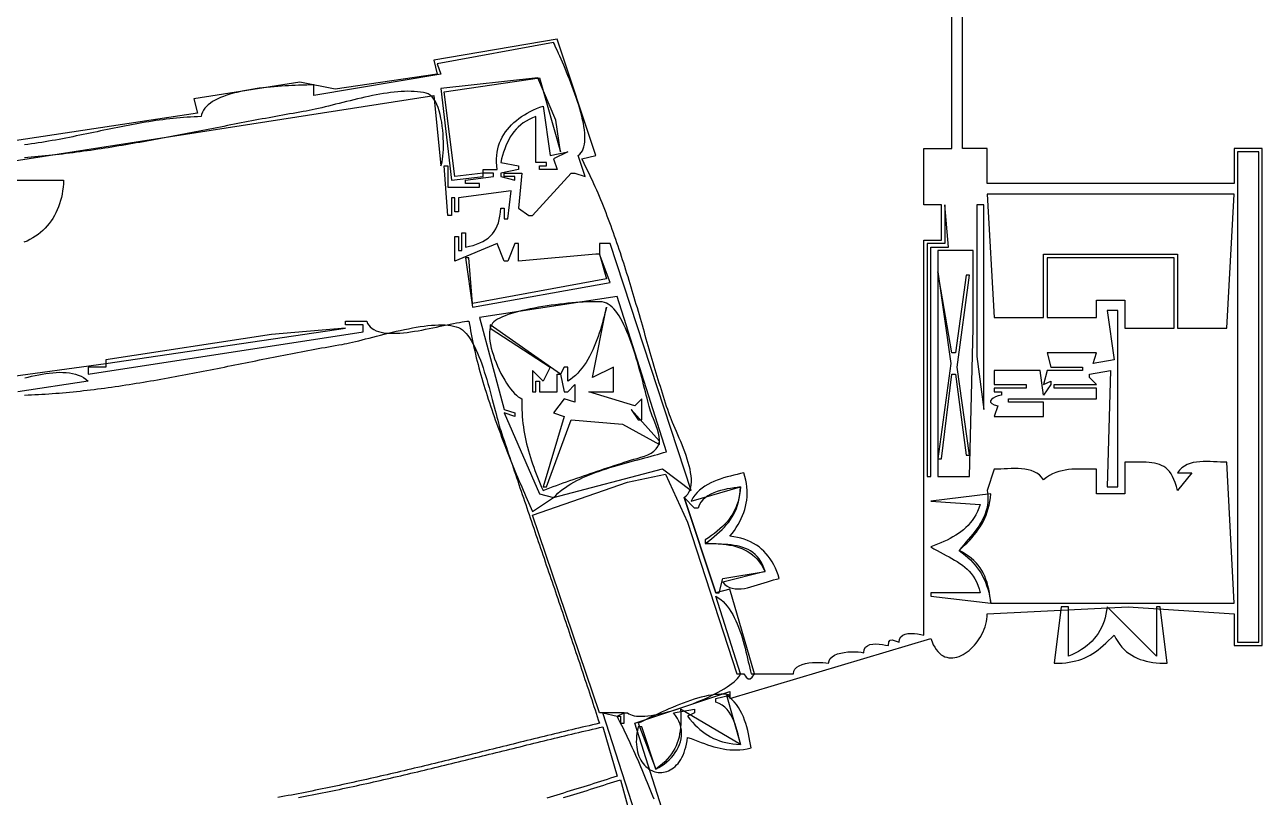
# Model space of a CAD drawing. Header units: metres. Extents: x 0 to 1224, y 0 to 792.
# Drawn here: x 641 to 992, y 388 to 607 of the extents above; entities that cross this region are included whole.
import ezdxf

# ---------------------------------------------------------------- set-up
doc = ezdxf.new("R2010")
doc.units = ezdxf.units.M

msp = doc.modelspace()

# ---------------------------------------------------------------- linework, layer by layer
for points in [[(819.4873, 387.4316), (819.1263, 388.3632), (818.7624, 389.2931), (818.3956, 390.2213), (818.0257, 391.1477), (817.6528, 392.0724), (817.2768, 392.9952), (816.8976, 393.9161), (816.5151, 394.8351), (816.1293, 395.7521), (815.7401, 396.6671), (815.3474, 397.5801), (814.9513, 398.491), (814.5515, 399.3997), (814.1481, 400.3063), (813.741, 401.2106), (813.3302, 402.1127), (812.9154, 403.0125), (812.4968, 403.9099), (812.0743, 404.805), (811.6477, 405.6976), (811.217, 406.5877), (810.7821, 407.4754), (810.3431, 408.3605), (809.8997, 409.2429), (809.452, 410.1228), (809, 411), (810, 411), (810, 409), (811, 409), (811, 412), (812, 412), (812.3524, 411.7033), (812.7873, 411.4601), (813.2999, 411.2686), (813.8855, 411.1269), (814.5395, 411.0331), (815.2571, 410.9854), (816.0338, 410.9819), (816.8647, 411.0206), (817.7452, 411.0998), (818.6706, 411.2176), (819.6363, 411.3721), (820.6376, 411.5614), (821.6697, 411.7837), (822.7281, 412.037), (823.8079, 412.3196), (824.9046, 412.6295), (826.0134, 412.9648), (827.1297, 413.3238), (828.2487, 413.7045), (829.3659, 414.1051), (830.4764, 414.5236), (831.5757, 414.9583), (832.659, 415.4072), (833.7217, 415.8684), (834.759, 416.3402), (835.7664, 416.8206), (836.739, 417.3078), (837.6723, 417.7999), (838.5615, 418.2949), (839.402, 418.7911), (840.189, 419.2866), (840.9179, 419.7795), (841.5841, 420.268), (842.1827, 420.7501), (842.7092, 421.2239), (843.1589, 421.6877), (843.527, 422.1396), (843.8089, 422.5776), (844, 423), (845, 423), (845.6364, 422.0371), (846.2182, 421.5556), (846.7817, 421.5556), (847.3635, 422.0371), (848, 423), (859, 423), (859.1208, 423.7308), (859.463, 424.3543), (859.9955, 424.877), (860.6875, 425.3054), (861.5081, 425.6462), (862.4266, 425.9057), (863.4119, 426.0907), (864.4332, 426.2076), (865.4597, 426.263), (866.4605, 426.2633), (867.4047, 426.2153), (868.2615, 426.1253), (869, 426), (869.1208, 426.7308), (869.463, 427.3543), (869.9955, 427.877), (870.6875, 428.3054), (871.5081, 428.6462), (872.4265, 428.9057), (873.4118, 429.0907), (874.4332, 429.2076), (875.4597, 429.263), (876.4605, 429.2633), (877.4047, 429.2153), (878.2615, 429.1253), (879, 429), (879.1249, 429.8731), (879.4753, 430.5288), (880.0145, 430.9925), (880.7059, 431.2896), (881.513, 431.4457), (882.399, 431.486), (883.3273, 431.4362), (884.2613, 431.3216), (885.1644, 431.1677), (886, 431), (886.0994, 432.0983), (886.4183, 432.5813), (886.9875, 432.6151), (887.8378, 432.3659), (889, 432), (889.1249, 432.8731), (889.4753, 433.5288), (890.0145, 433.9925), (890.7059, 434.2896), (891.513, 434.4457), (892.399, 434.486), (893.3273, 434.4362), (894.2613, 434.3216), (895.1644, 434.1677), (896, 434), (896, 546), (901, 546), (901, 556), (896, 556), (896, 572), (904, 572), (904, 657)], [(835, 343), (814, 409), (841, 418), (841, 416), (898, 433), (898.3301, 432.0837), (898.6941, 431.2602), (899.0897, 430.5269), (899.5143, 429.8809), (899.9655, 429.3197), (900.441, 428.8405), (900.9382, 428.4407), (901.4549, 428.1176), (901.9885, 427.8684), (902.5367, 427.6905), (903.0971, 427.5811), (903.6671, 427.5377), (904.2444, 427.5575), (904.8266, 427.6378), (905.4113, 427.7759), (905.996, 427.9692), (906.5784, 428.2149), (907.1559, 428.5104), (907.7262, 428.8529), (908.2869, 429.2398), (908.8355, 429.6684), (909.3696, 430.136), (909.8869, 430.6399), (910.3848, 431.1774), (910.861, 431.7458), (911.3131, 432.3425), (911.7386, 432.9647), (912.1351, 433.6098), (912.5001, 434.275), (912.8314, 434.9577), (913.1264, 435.6552), (913.3828, 436.3648), (913.5981, 437.0838), (913.7698, 437.8095), (913.8957, 438.5392), (913.9732, 439.2703), (914, 440), (954, 442), (984, 440), (984, 431), (992, 431), (992, 572), (984, 572), (984, 562), (914, 562), (914, 572), (907, 572), (907, 657)], [(823.6666, 497), (823.3612, 497.9213), (823.0581, 498.8464), (822.7572, 499.7751), (822.4583, 500.7073), (822.1614, 501.6429), (821.8663, 502.5816), (821.5729, 503.5235), (821.2811, 504.4684), (820.9908, 505.4161), (820.7019, 506.3666), (820.4143, 507.3197), (820.1278, 508.2753), (819.8423, 509.2332), (819.5577, 510.1934), (819.274, 511.1558), (818.991, 512.1201), (818.7085, 513.0864), (818.4265, 514.0543), (818.1449, 515.024), (817.8635, 515.9951), (817.5822, 516.9676), (817.301, 517.9414), (817.0196, 518.9163), (816.7381, 519.8923), (816.4562, 520.8692), (816.1739, 521.8468), (815.891, 522.8251), (815.6075, 523.8039), (815.3232, 524.7831), (815.038, 525.7626), (814.7518, 526.7422), (814.4645, 527.7219), (814.176, 528.7016), (813.8861, 529.681), (813.5948, 530.66), (813.3019, 531.6386), (813.0073, 532.6167), (812.7109, 533.594), (812.4126, 534.5705), (812.1123, 535.5461), (811.8098, 536.5206), (811.5052, 537.4939), (811.1981, 538.4659), (810.8886, 539.4365), (810.5765, 540.4055), (810.2616, 541.3728), (809.944, 542.3383), (809.6235, 543.3019), (809.2999, 544.2634), (808.9731, 545.2228), (808.6431, 546.1798), (808.3097, 547.1345), (807.9728, 548.0866), (807.6323, 549.036), (807.2881, 549.9826), (806.9401, 550.9264), (806.5881, 551.867), (806.232, 552.8046), (805.8718, 553.7388), (805.5073, 554.6697), (805.1384, 555.597), (804.765, 556.5207), (804.3869, 557.4406), (804.0041, 558.3566), (803.6165, 559.2685), (803.2239, 560.1764), (802.8262, 561.08), (802.4234, 561.9791), (802.0152, 562.8738), (801.6016, 563.7639), (801.1825, 564.6492), (800.7577, 565.5296), (800.3272, 566.405), (799.8908, 567.2753), (799.4484, 568.1403), (799, 569), (803, 570), (792, 603), (757, 597), (758, 593), (729.0146, 588.8117), (718.9854, 590.7724), (689, 586), (690, 582), (633, 573.3395)], [(635, 507), (664, 511), (664, 510), (659, 510), (659, 508), (737, 520), (737, 522), (732, 522), (732, 523), (738, 523), (738.2587, 522.3844), (738.5981, 521.8388), (739.014, 521.3602), (739.502, 520.9454), (740.0579, 520.5915), (740.6772, 520.2952), (741.3559, 520.0536), (742.0895, 519.8636), (742.8738, 519.7221), (743.7045, 519.626), (744.5773, 519.5723), (745.4878, 519.5578), (746.432, 519.5796), (747.4053, 519.6345), (748.4036, 519.7194), (749.4225, 519.8314), (750.4578, 519.9672), (751.5051, 520.124), (752.5603, 520.2984), (753.6189, 520.4876), (754.6767, 520.6884), (755.7295, 520.8978), (756.7728, 521.1127), (757.8025, 521.3299), (758.8142, 521.5465), (759.8037, 521.7594), (760.7667, 521.9654), (761.6988, 522.1616), (762.5958, 522.3448), (763.4533, 522.512), (764.2672, 522.6601), (765.0331, 522.786), (765.7467, 522.8867), (766.4038, 522.959), (767, 523), (767.14, 522.0846), (767.2905, 521.1635), (767.4511, 520.2367), (767.6218, 519.3046), (767.8023, 518.3674), (767.9922, 517.4254), (768.1915, 516.4788), (768.3999, 515.5279), (768.6171, 514.573), (768.8429, 513.6142), (769.0771, 512.6519), (769.3195, 511.6863), (769.5699, 510.7177), (769.828, 509.7463), (770.0935, 508.7724), (770.3663, 507.7963), (770.6462, 506.8181), (770.9328, 505.8382), (771.2261, 504.8568), (771.5257, 503.8742), (771.8314, 502.8906), (772.143, 501.9062), (772.4603, 500.9215), (772.783, 499.9365), (773.1109, 498.9516), (773.4439, 497.9669), (773.7816, 496.9829), (774.1238, 495.9997), (774.4703, 495.0175), (774.821, 494.0367), (775.1754, 493.0575), (775.5335, 492.0801), (775.895, 491.1049), (776.2597, 490.132), (776.6273, 489.1618), (776.9977, 488.1944), (777.3705, 487.2301), (777.7456, 486.2693), (778.1227, 485.3121), (778.5016, 484.3588), (778.8821, 483.4097), (779.264, 482.465), (779.647, 481.525), (780.0309, 480.5899), (780.4155, 479.66), (780.8005, 478.7356), (781.1857, 477.8169), (781.5709, 476.9041), (781.9559, 475.9975), (782.3404, 475.0975), (782.7242, 474.2041), (783.1071, 473.3178), (783.4889, 472.4387), (783.8693, 471.5671), (784.2481, 470.7033), (784.625, 469.8475), (785, 469), (791, 473), (821.892, 481.1644), (830, 475), (807, 545), (804, 545), (804, 542), (803, 542), (781, 540), (781, 545), (780, 545), (778, 540), (777, 540), (775, 545), (763, 540), (763, 547), (764, 547), (764, 543), (765, 543), (765, 548), (766, 548), (766, 544), (767.1108, 544.2283), (768.1557, 544.5002), (769.1348, 544.8173), (770.0483, 545.1815), (770.8963, 545.5944), (771.6788, 546.058), (772.396, 546.5738), (773.048, 547.1438), (773.6349, 547.7697), (774.1568, 548.4531), (774.6139, 549.196), (775.0061, 550.0001), (775.3337, 550.8671), (775.5968, 551.7989), (775.7955, 552.7971), (775.9298, 553.8635), (776, 555), (777, 555), (777, 552), (778, 552), (779, 560), (764, 558), (764, 554), (763, 554), (763, 558), (762, 558), (762, 553), (761, 553), (760, 567), (761, 567), (761, 561), (770, 561), (770, 562), (766, 562), (766, 563), (774, 564), (774, 565), (771, 565), (771, 566), (775, 566), (774.869, 567.0405), (774.8044, 568.0532), (774.8042, 569.0382), (774.8664, 569.9954), (774.9891, 570.9249), (775.1701, 571.8265), (775.4076, 572.7002), (775.6995, 573.5462), (776.0439, 574.3643), (776.4388, 575.1546), (776.8821, 575.917), (777.372, 576.6515), (777.9063, 577.3581), (778.4832, 578.0368), (779.1007, 578.6875), (779.7567, 579.3104), (780.4492, 579.9053), (781.1764, 580.4723), (781.9361, 581.0112), (782.7264, 581.5222), (783.5454, 582.0052), (784.391, 582.4602), (785.2612, 582.8872), (786.1541, 583.2862), (787.0677, 583.6571), (788, 584), (790, 570), (795, 571), (791, 569), (792, 566), (787, 566), (787, 567), (789, 567), (789, 568), (786, 568), (786, 569), (786, 581), (785.0028, 580.6216), (784.0737, 580.1954), (783.2096, 579.7228), (782.4074, 579.2053), (781.6642, 578.644), (780.977, 578.0405), (780.3428, 577.3961), (779.7584, 576.7122), (779.2211, 575.9901), (778.7276, 575.2311), (778.2751, 574.4368), (777.8604, 573.6084), (777.4807, 572.7474), (777.1328, 571.855), (776.8138, 570.9327), (776.5207, 569.9819), (776.2504, 569.0038), (776, 568), (781, 567), (781, 566), (776, 565), (776, 564), (780, 563), (780, 564), (777, 564), (777, 565), (782, 565), (781, 555), (784, 553), (785, 553), (796, 565), (797, 565), (800, 564), (798, 570), (798.4509, 570.3605), (798.8353, 570.7916), (799.1558, 571.2895), (799.4151, 571.8505), (799.616, 572.4709), (799.761, 573.147), (799.8529, 573.875), (799.8944, 574.6513), (799.8881, 575.4722), (799.8368, 576.3339), (799.743, 577.2328), (799.6096, 578.1651), (799.4391, 579.1272), (799.2344, 580.1153), (798.9979, 581.1257), (798.7326, 582.1547), (798.4409, 583.1987), (798.1256, 584.2538), (797.7895, 585.3164), (797.4351, 586.3829), (797.0651, 587.4493), (796.6823, 588.5122), (796.2894, 589.5678), (795.8889, 590.6122), (795.4837, 591.642), (795.0763, 592.6533), (794.6695, 593.6424), (794.266, 594.6057), (793.8684, 595.5394), (793.4794, 596.4398), (793.1017, 597.3032), (792.738, 598.1259), (792.391, 598.9042), (792.0633, 599.6344), (791.7577, 600.3128), (791.4768, 600.9356), (791.2233, 601.4993), (791, 602), (758, 596), (759, 593), (723, 587), (723, 590), (722.4016, 589.9876), (721.7447, 589.9735), (721.0329, 589.9569), (720.2701, 589.937), (719.4601, 589.913), (718.6066, 589.884), (717.7136, 589.8493), (716.7848, 589.8082), (715.824, 589.7598), (714.835, 589.7033), (713.8216, 589.638), (712.7876, 589.5629), (711.7369, 589.4775), (710.6732, 589.3808), (709.6003, 589.2721), (708.5221, 589.1506), (707.4424, 589.0155), (706.3649, 588.866), (705.2935, 588.7013), (704.2319, 588.5206), (703.1841, 588.3231), (702.1537, 588.1081), (701.1446, 587.8748), (700.1606, 587.6223), (699.2055, 587.3498), (698.2831, 587.0567), (697.3972, 586.742), (696.5516, 586.405), (695.7502, 586.0449), (694.9967, 585.661), (694.2949, 585.2523), (693.6487, 584.8182), (693.0618, 584.3579), (692.5381, 583.8705), (692.0813, 583.3552), (691.6953, 582.8113), (691.3839, 582.238), (691.1508, 581.6345), (691, 581), (690.0098, 580.9735), (689.0203, 580.9353), (688.0315, 580.8858), (687.0434, 580.8253), (686.0558, 580.7543), (685.0689, 580.6732), (684.0825, 580.5823), (683.0967, 580.4821), (682.1114, 580.3729), (681.1266, 580.2552), (680.1423, 580.1294), (679.1584, 579.9958), (678.175, 579.8548), (677.192, 579.7069), (676.2093, 579.5525), (675.2271, 579.3919), (674.2452, 579.2255), (673.2636, 579.0538), (672.2823, 578.8772), (671.3012, 578.696), (670.3205, 578.5106), (669.3399, 578.3215), (668.3596, 578.129), (667.3794, 577.9336), (666.3994, 577.7355), (665.4195, 577.5354), (664.4398, 577.3335), (663.4601, 577.1302), (662.4806, 576.9259), (661.501, 576.7211), (660.5215, 576.5161), (659.542, 576.3113), (658.5625, 576.1072), (657.5829, 575.9041), (656.6032, 575.7024), (655.6235, 575.5026), (654.6436, 575.305), (653.6636, 575.11), (652.6835, 574.918), (651.7031, 574.7295), (650.7226, 574.5447), (649.7418, 574.3642), (648.7608, 574.1883), (647.7795, 574.0175), (646.7979, 573.852), (645.816, 573.6924), (644.8338, 573.539), (643.8512, 573.3922), (642.8682, 573.2524), (641.8848, 573.12), (640.9009, 572.9955)], [(759, 589), (762, 563), (771, 564), (771, 565), (763, 564), (760, 588), (787, 592), (793, 571), (791.6667, 580), (786.49, 591.9575), (759, 589)], [(635, 568), (757, 587), (759, 567), (759.1881, 567.5491), (759.3514, 568.2074), (759.489, 568.9636), (759.6, 569.8066), (759.6835, 570.7251), (759.7386, 571.7079), (759.7645, 572.7439), (759.7601, 573.8219), (759.7247, 574.9307), (759.6572, 576.059), (759.5569, 577.1957), (759.4228, 578.3296), (759.254, 579.4495), (759.0497, 580.5442), (758.8089, 581.6025), (758.5307, 582.6132), (758.2142, 583.5652), (757.8585, 584.4471), (757.4628, 585.2479), (757.0261, 585.9564), (756.5476, 586.5613), (756.0263, 587.0514), (755.4613, 587.4156), (754.8518, 587.6427), (754.0535, 587.8157), (753.2267, 587.9522), (752.3732, 588.0539), (751.4945, 588.1223), (750.5923, 588.159), (749.6682, 588.1657), (748.7239, 588.144), (747.7612, 588.0955), (746.7815, 588.0218), (745.7866, 587.9245), (744.7781, 587.8052), (743.7578, 587.6656), (742.7271, 587.5073), (741.6879, 587.3319), (740.6417, 587.1409), (739.5903, 586.9361), (738.5352, 586.7191), (737.4781, 586.4913), (736.4207, 586.2546), (735.3646, 586.0104), (734.3115, 585.7604), (733.2631, 585.5063), (732.221, 585.2496), (731.1868, 584.9919), (730.1622, 584.7349), (729.1489, 584.4801), (728.1486, 584.2293), (727.1628, 583.9839), (726.1932, 583.7457), (725.2415, 583.5162), (724.3094, 583.2971), (723.3985, 583.09), (722.5104, 582.8964), (721.6469, 582.7181), (720.8095, 582.5565), (720, 582.4135), (719.0333, 582.2503), (718.0655, 582.0848), (717.0964, 581.9172), (716.1261, 581.7475), (715.1546, 581.5757), (714.182, 581.402), (713.2082, 581.2264), (712.2333, 581.0491), (711.2574, 580.8702), (710.2804, 580.6896), (709.3024, 580.5075), (708.3234, 580.3241), (707.3434, 580.1393), (706.3625, 579.9533), (705.3807, 579.7661), (704.398, 579.5779), (703.4144, 579.3887), (702.43, 579.1987), (701.4448, 579.0078), (700.4588, 578.8162), (699.4721, 578.624), (698.4846, 578.4313), (697.4965, 578.2382), (696.5076, 578.0446), (695.5181, 577.8509), (694.528, 577.6569), (693.5373, 577.4628), (692.5461, 577.2687), (691.5543, 577.0748), (690.562, 576.8809), (689.5692, 576.6874), (688.5759, 576.4942), (687.5822, 576.3014), (686.5881, 576.1091), (685.5937, 575.9175), (684.5988, 575.7265), (683.6037, 575.5363), (682.6082, 575.347), (681.6125, 575.1586), (680.6165, 574.9713), (679.6204, 574.7852), (678.624, 574.6002), (677.6275, 574.4166), (676.6308, 574.2343), (675.634, 574.0535), (674.6371, 573.8743), (673.6402, 573.6968), (672.6432, 573.521), (671.6463, 573.347), (670.6493, 573.175), (669.6524, 573.005), (668.6556, 572.837), (667.6589, 572.6713), (666.6623, 572.5078), (665.6659, 572.3467), (664.6696, 572.188), (663.6736, 572.0319), (662.6778, 571.8783), (661.6823, 571.7275), (660.687, 571.5795), (659.6921, 571.4344), (658.6975, 571.2922), (657.7033, 571.1531), (656.7095, 571.0172), (655.7161, 570.8845), (654.7231, 570.7551), (653.7306, 570.6291), (652.7387, 570.5066), (651.7472, 570.3877), (650.7564, 570.2725), (649.7661, 570.1611), (648.7764, 570.0534), (647.7873, 569.9498), (646.799, 569.8501), (645.8113, 569.7546), (644.8243, 569.6632), (643.8381, 569.5762), (642.8526, 569.4935), (641.868, 569.4152), (640.8841, 569.3416)], [(985, 571), (985, 432), (991, 432), (991, 571), (985, 571)], [(635, 563), (652, 563), (651.9579, 561.9823), (651.8759, 560.9821), (651.7543, 560.0003), (651.5936, 559.0379), (651.3942, 558.0957), (651.1564, 557.1749), (650.8808, 556.2764), (650.5675, 555.4012), (650.2172, 554.5502), (649.8302, 553.7243), (649.4068, 552.9247), (648.9476, 552.1522), (648.4528, 551.4078), (647.9229, 550.6926), (647.3584, 550.0074), (646.7595, 549.3532), (646.1267, 548.7311), (645.4605, 548.142), (644.7611, 547.5868), (644.0291, 547.0666), (643.2648, 546.5822), (642.4686, 546.1348), (641.641, 545.7252), (640.7822, 545.3545)], [(914, 559), (916, 524), (930, 524), (930, 542), (968, 542), (968, 521), (982, 521), (984, 559), (914, 559)], [(902, 556), (902, 545), (897, 545), (897, 479), (898, 479), (898, 544), (903, 544), (902, 556)], [(911, 556), (911, 513), (913, 498), (913, 556), (911, 556)], [(804, 542), (806, 535), (768, 528), (767, 541), (766, 541), (768, 527), (807, 534), (804, 542)], [(900, 543), (900, 479), (909, 479), (910, 521), (910, 543), (900, 543)], [(931, 541), (931, 524), (945, 524), (945, 529), (953, 529), (953, 521), (967, 521), (967, 541), (931, 541)], [(900, 537), (903.6605, 511), (900, 484), (901, 484), (904, 508), (905, 508), (908, 485), (909, 485), (905.456, 510), (909, 536), (908, 536), (905, 514), (904, 514), (900, 537)], [(770, 524), (777, 498), (780, 497), (780, 496), (777, 497), (787, 474), (791, 473), (791.597, 473.6198), (792.2318, 474.2159), (792.9023, 474.7891), (793.6068, 475.3402), (794.3434, 475.8699), (795.1102, 476.3791), (795.9055, 476.8684), (796.7273, 477.3388), (797.5737, 477.791), (798.443, 478.2258), (799.3334, 478.644), (800.2428, 479.0463), (801.1695, 479.4336), (802.1117, 479.8066), (803.0675, 480.1662), (804.035, 480.513), (805.0124, 480.848), (805.9978, 481.1719), (806.9895, 481.4854), (807.9854, 481.7894), (808.9839, 482.0847), (809.9829, 482.372), (810.9808, 482.6521), (811.9756, 482.9259), (812.9654, 483.194), (813.9485, 483.4574), (814.923, 483.7167), (815.887, 483.9728), (816.8387, 484.2265), (817.7762, 484.4785), (818.6977, 484.7297), (819.6013, 484.9807), (820.4852, 485.2325), (821.3475, 485.4858), (822.1864, 485.7413), (823, 486), (809, 530), (770, 524)], [(804.8117, 528.4351), (804.257, 528.4769), (803.6189, 528.5034), (802.903, 528.5145), (802.1152, 528.5106), (801.261, 528.4916), (800.3464, 528.4577), (799.3769, 528.4091), (798.3584, 528.3459), (797.2964, 528.2682), (796.1969, 528.1762), (795.0655, 528.0699), (793.9079, 527.9496), (792.7298, 527.8152), (791.537, 527.6671), (790.3353, 527.5053), (789.1302, 527.3299), (787.9277, 527.141), (786.7333, 526.9389), (785.5529, 526.7236), (784.3921, 526.4953), (783.2567, 526.254), (782.1524, 526), (781.085, 525.7334), (780.0601, 525.4542), (779.0835, 525.1626), (778.1609, 524.8588), (777.2981, 524.5429), (776.5008, 524.215), (775.7746, 523.8753), (775.1254, 523.5238), (774.5588, 523.1607), (774.0807, 522.7862), (773.6967, 522.4004), (773.3507, 521.8976), (773.0907, 521.3066), (772.9125, 520.6353), (772.8116, 519.8917), (772.7839, 519.0837), (772.8251, 518.2191), (772.9307, 517.3058), (773.0967, 516.3519), (773.3186, 515.365), (773.5923, 514.3533), (773.9133, 513.3245), (774.2775, 512.2866), (774.6805, 511.2475), (775.1181, 510.2151), (775.5859, 509.1973), (776.0797, 508.202), (776.5952, 507.2371), (777.1281, 506.3105), (777.6741, 505.4302), (778.2289, 504.604), (778.7883, 503.8398), (779.348, 503.1455), (779.9036, 502.5291), (780.4509, 501.9984), (780.9855, 501.5614), (781.5033, 501.2259), (782, 501)], [(806, 527), (805.7946, 526.1432), (805.5772, 525.2601), (805.3468, 524.3542), (805.1024, 523.4293), (804.843, 522.4889), (804.5676, 521.5366), (804.2752, 520.576), (803.965, 519.6108), (803.6358, 518.6446), (803.2868, 517.681), (802.9169, 516.7237), (802.5251, 515.7761), (802.1106, 514.8421), (801.6722, 513.9251), (801.2091, 513.0288), (800.7202, 512.1568), (800.2046, 511.3127), (799.6613, 510.5002), (799.0893, 509.7228), (798.4876, 508.9843), (797.8553, 508.2881), (797.1913, 507.638), (796.4948, 507.0375), (795.7646, 506.4903), (795, 506), (795, 510), (794, 510), (793, 508), (773, 522), (773, 521), (790, 510), (788, 506), (785, 509), (785, 503), (786, 503), (786, 506), (787, 506), (787, 503), (792, 503), (792, 508), (793, 508), (794, 503), (795, 503), (797, 505), (797, 500), (794, 501), (791, 497), (794, 496), (788, 476), (789, 476), (796, 495), (810.5756, 493.76), (821, 488), (821, 489), (813, 498), (815, 495), (816, 495), (816, 501), (814, 499), (801, 503), (808, 503), (808, 510), (802, 507), (806, 527)], [(820.611, 487.51), (820.9051, 488.3574), (821.0053, 489.2801), (820.9437, 490.2585), (820.7521, 491.2726), (820.4627, 492.3027), (820.1074, 493.329), (819.7182, 494.3316), (819.3272, 495.2909), (818.9662, 496.1869), (818.6674, 497), (818.4983, 497.5261), (818.3198, 498.1239), (818.1317, 498.7885), (817.9339, 499.5156), (817.7264, 500.3003), (817.509, 501.1382), (817.2817, 502.0246), (817.0444, 502.9549), (816.7969, 503.9245), (816.5393, 504.9288), (816.2713, 505.9633), (815.993, 507.0232), (815.7042, 508.1039), (815.4048, 509.201), (815.0947, 510.3097), (814.7739, 511.4255), (814.4423, 512.5437), (814.0997, 513.6598), (813.7461, 514.7691), (813.3813, 515.8671), (813.0054, 516.9491), (812.6181, 518.0105), (812.2195, 519.0467), (811.8094, 520.0531), (811.3877, 521.0252), (810.9544, 521.9582), (810.5093, 522.8476), (810.0524, 523.6888), (809.5835, 524.4771), (809.1026, 525.2081), (808.6096, 525.877), (808.1044, 526.4792), (807.5869, 527.0102), (807.057, 527.4653), (806.5146, 527.84), (805.9596, 528.1296), (805.392, 528.3295), (804.8117, 528.4352)], [(948, 526), (950, 512), (944, 511), (945, 514), (931, 514), (932, 510), (941, 510), (941, 509), (931, 509), (930, 505), (932, 506), (932, 505), (930, 502), (929, 509), (916, 509), (916, 505), (925, 505), (925, 504), (916, 504), (916, 503), (918, 503), (918, 502), (917.1101, 501.7882), (916.3152, 501.508), (915.658, 501.1757), (915.1812, 500.8074), (914.9277, 500.4197), (914.94, 500.0288), (915.261, 499.651), (915.9334, 499.3026), (917, 499), (916, 496), (930, 496), (930, 499), (930, 500), (920, 500), (920, 501), (945, 501), (945, 504), (933, 504), (933, 505), (945, 505), (943, 507), (943, 508), (949, 509), (948, 476), (951, 476), (951, 526), (948, 526)], [(640.9483, 502.0513), (641.9243, 502.0853), (642.9016, 502.1247), (643.8801, 502.1694), (644.8598, 502.2193), (645.8406, 502.2744), (646.8226, 502.3345), (647.8056, 502.3996), (648.7896, 502.4695), (649.7747, 502.5442), (650.7607, 502.6236), (651.7477, 502.7076), (652.7357, 502.7961), (653.7245, 502.889), (654.7141, 502.9863), (655.7046, 503.0878), (656.6959, 503.1935), (657.6879, 503.3032), (658.6807, 503.4169), (659.6742, 503.5344), (660.6683, 503.6558), (661.6631, 503.7809), (662.6585, 503.9096), (663.6544, 504.0418), (664.6509, 504.1774), (665.6479, 504.3165), (666.6454, 504.4587), (667.6433, 504.6041), (668.6417, 504.7527), (669.6404, 504.9042), (670.6395, 505.0586), (671.6389, 505.2158), (672.6386, 505.3757), (673.6386, 505.5383), (674.6387, 505.7034), (675.6391, 505.871), (676.6397, 506.0409), (677.6403, 506.2131), (678.6411, 506.3875), (679.6419, 506.564), (680.6428, 506.7425), (681.6437, 506.9229), (682.6446, 507.1052), (683.6454, 507.2891), (684.6461, 507.4748), (685.6467, 507.662), (686.6471, 507.8506), (687.6474, 508.0407), (688.6474, 508.232), (689.6472, 508.4245), (690.6467, 508.6182), (691.646, 508.8129), (692.6448, 509.0085), (693.6433, 509.2049), (694.6414, 509.4022), (695.6391, 509.6), (696.6363, 509.7985), (697.633, 509.9974), (698.6292, 510.1968), (699.6248, 510.3964), (700.6198, 510.5963), (701.6142, 510.7963), (702.6079, 510.9963), (703.601, 511.1963), (704.5933, 511.3962), (705.5849, 511.5958), (706.5757, 511.7951), (707.5657, 511.994), (708.5549, 512.1924), (709.5432, 512.3903), (710.5305, 512.5874), (711.5169, 512.7838), (712.5024, 512.9793), (713.4869, 513.1739), (714.4703, 513.3675), (715.4526, 513.5599), (716.4339, 513.7511), (717.414, 513.9411), (718.393, 514.1296), (719.3708, 514.3167), (720.3474, 514.5021), (721.3227, 514.686), (722.2967, 514.8681), (723.2694, 515.0483), (724.2408, 515.2266), (725.2108, 515.4029), (726.1794, 515.5771), (727.1465, 515.7491), (728.1121, 515.9189), (729.0763, 516.0862), (730.0389, 516.2511), (731, 516.4135), (731.6558, 516.5321), (732.3694, 516.6765), (733.1369, 516.8443), (733.9548, 517.0334), (734.8194, 517.2413), (735.7273, 517.4658), (736.6746, 517.7046), (737.6579, 517.9555), (738.6736, 518.216), (739.7179, 518.484), (740.7873, 518.7571), (741.8781, 519.033), (742.9869, 519.3094), (744.1098, 519.5841), (745.2434, 519.8547), (746.384, 520.119), (747.5281, 520.3746), (748.6718, 520.6193), (749.8118, 520.8508), (750.9443, 521.0667), (752.0658, 521.2649), (753.1726, 521.4429), (754.2611, 521.5985), (755.3277, 521.7294), (756.3687, 521.8332), (757.3807, 521.9079), (758.3599, 521.9509), (759.3027, 521.96), (760.2056, 521.933), (761.0649, 521.8675), (761.877, 521.7612), (762.6382, 521.6119), (763.345, 521.4172), (763.9938, 521.1749), (764.581, 520.8827)], [(664, 512), (664, 511), (732, 521), (711, 519.2469), (664, 512)], [(764.581, 520.8826), (765.1252, 520.5212), (765.6553, 520.0726), (766.1714, 519.5419), (766.6736, 518.9343), (767.1623, 518.2552), (767.6376, 517.5097), (768.0998, 516.7031), (768.549, 515.8406), (768.9855, 514.9274), (769.4094, 513.9689), (769.8211, 512.9702), (770.2206, 511.9365), (770.6083, 510.8732), (770.9843, 509.7855), (771.3489, 508.6785), (771.7022, 507.5576), (772.0445, 506.428), (772.376, 505.2949), (772.6968, 504.1635), (773.0073, 503.0392), (773.3076, 501.927), (773.5979, 500.8324), (773.8785, 499.7605), (774.1496, 498.7165), (774.4113, 497.7057), (774.6639, 496.7334), (774.9076, 495.8047), (775.1426, 494.925), (775.3691, 494.0994), (775.5874, 493.3332), (775.7976, 492.6316), (776, 492), (776.3187, 491.0452), (776.6378, 490.0906), (776.9573, 489.136), (777.2771, 488.1815), (777.5973, 487.2272), (777.9178, 486.2729), (778.2386, 485.3186), (778.5598, 484.3645), (778.8812, 483.4104), (779.2029, 482.4564), (779.5249, 481.5025), (779.8471, 480.5486), (780.1696, 479.5948), (780.4924, 478.641), (780.8154, 477.6873), (781.1386, 476.7337), (781.462, 475.7801), (781.7856, 474.8266), (782.1094, 473.8731), (782.4334, 472.9196), (782.7576, 471.9662), (783.0819, 471.0129), (783.4064, 470.0595), (783.731, 469.1062), (784.0557, 468.153), (784.3806, 467.1997), (784.7056, 466.2465), (785.0306, 465.2933), (785.3558, 464.3401), (785.681, 463.387), (786.0063, 462.4339), (786.3316, 461.4807), (786.657, 460.5276), (786.9824, 459.5745), (787.3079, 458.6214), (787.6333, 457.6683), (787.9588, 456.7152), (788.2842, 455.7621), (788.6096, 454.809), (788.935, 453.8558), (789.2604, 452.9027), (789.5857, 451.9495), (789.9109, 450.9964), (790.2361, 450.0432), (790.5612, 449.09), (790.8862, 448.1367), (791.2111, 447.1835), (791.5358, 446.2302), (791.8605, 445.2769), (792.185, 444.3235), (792.5094, 443.3701), (792.8336, 442.4167), (793.1576, 441.4632), (793.4815, 440.5097), (793.8051, 439.5561), (794.1286, 438.6024), (794.4519, 437.6488), (794.7749, 436.695), (795.0977, 435.7412), (795.4203, 434.7874), (795.7426, 433.8334), (796.0647, 432.8794), (796.3865, 431.9254), (796.708, 430.9712), (797.0292, 430.017), (797.3501, 429.0627), (797.6707, 428.1084), (797.9909, 427.1539), (798.3109, 426.1994), (798.6304, 425.2447), (798.9497, 424.29), (799.2685, 423.3352), (799.587, 422.3803), (799.9051, 421.4253), (800.2228, 420.4702), (800.54, 419.515), (800.8569, 418.5596), (801.1733, 417.6042), (801.4893, 416.6487), (801.8048, 415.693), (802.1199, 414.7372), (802.4345, 413.7813), (802.7486, 412.8253), (803.0622, 411.8692), (803.3753, 410.9129), (803.6879, 409.9565), (804, 409), (803.015, 408.7716), (802.0308, 408.5424), (801.0472, 408.3124), (800.0643, 408.0816), (799.082, 407.8501), (798.1004, 407.6179), (797.1194, 407.385), (796.139, 407.1514), (795.1591, 406.9173), (794.1799, 406.6825), (793.2013, 406.4472), (792.2232, 406.2113), (791.2456, 405.975), (790.2686, 405.7382), (789.2921, 405.5009), (788.3161, 405.2633), (787.3407, 405.0252), (786.3657, 404.7868), (785.3911, 404.5481), (784.4171, 404.3091), (783.4435, 404.0698), (782.4703, 403.8303), (781.4976, 403.5907), (780.5252, 403.3508), (779.5533, 403.1108), (778.5817, 402.8707), (777.6106, 402.6305), (776.6398, 402.3903), (775.6693, 402.15), (774.6992, 401.9098), (773.7294, 401.6696), (772.7599, 401.4295), (771.7907, 401.1894), (770.8218, 400.9495), (769.8532, 400.7098), (768.8849, 400.4703), (767.9168, 400.231), (766.9489, 399.9919), (765.9813, 399.7531), (765.0139, 399.5146), (764.0467, 399.2765), (763.0796, 399.0388), (762.1128, 398.8014), (761.1461, 398.5645), (760.1796, 398.328), (759.2132, 398.0921), (758.247, 397.8566), (757.2808, 397.6218), (756.3148, 397.3875), (755.3489, 397.1538), (754.383, 396.9207), (753.4172, 396.6883), (752.4515, 396.4567), (751.4858, 396.2257), (750.5202, 395.9956), (749.5545, 395.7662), (748.5889, 395.5376), (747.6233, 395.3099), (746.6576, 395.0831), (745.6919, 394.8572), (744.7262, 394.6323), (743.7604, 394.4083), (742.7946, 394.1853), (741.8286, 393.9634), (740.8626, 393.7425), (739.8965, 393.5227), (738.9302, 393.304), (737.9639, 393.0865), (736.9973, 392.8702), (736.0307, 392.6551), (735.0638, 392.4412), (734.0968, 392.2287), (733.1296, 392.0174), (732.1622, 391.8074), (731.1946, 391.5989), (730.2268, 391.3917), (729.2587, 391.1859), (728.2903, 390.9816), (727.3217, 390.7788), (726.3529, 390.5775), (725.3837, 390.3777), (724.4142, 390.1795), (723.4445, 389.983), (722.4744, 389.788), (721.5039, 389.5948), (720.5331, 389.4032), (719.562, 389.2133), (718.5904, 389.0252), (717.6185, 388.8389), (716.6462, 388.6544), (715.6735, 388.4718), (714.7003, 388.291), (713.7267, 388.1122), (712.7527, 387.9353)], [(640.9827, 506.9084), (641.9596, 507.1535), (642.9486, 507.3886), (643.9463, 507.6103), (644.9493, 507.8152), (645.9543, 507.9998), (646.9579, 508.1607), (647.9569, 508.2944), (648.9479, 508.3975), (649.9275, 508.4666), (650.8925, 508.4983), (651.8394, 508.4891), (652.765, 508.4355), (653.6658, 508.3343), (654.5387, 508.1818), (655.3801, 507.9747), (656.1869, 507.7096), (656.9555, 507.383), (657.6829, 506.9915), (658.3654, 506.5316), (659, 506), (639, 503)], [(782, 501), (781.9763, 499.9765), (781.9758, 498.9606), (781.9981, 497.9519), (782.0425, 496.95), (782.1087, 495.9546), (782.196, 494.9654), (782.3039, 493.982), (782.432, 493.004), (782.5797, 492.0311), (782.7465, 491.063), (782.9318, 490.0994), (783.1352, 489.1398), (783.3562, 488.1839), (783.5941, 487.2314), (783.8486, 486.282), (784.119, 485.3352), (784.4049, 484.3908), (784.7057, 483.4484), (785.021, 482.5077), (785.3501, 481.5683), (785.6927, 480.6298), (786.0481, 479.6919), (786.4158, 478.7544), (786.7954, 477.8167), (787.1863, 476.8787), (787.588, 475.9399), (788, 475), (788.9495, 475.3639), (789.9004, 475.7237), (790.8526, 476.0796), (791.806, 476.4318), (792.7606, 476.7806), (793.7162, 477.126), (794.6729, 477.4683), (795.6306, 477.8078), (796.5891, 478.1445), (797.5485, 478.4788), (798.5087, 478.8108), (799.4697, 479.1407), (800.4312, 479.4688), (801.3934, 479.7952), (802.3562, 480.1201), (803.3194, 480.4437), (804.283, 480.7663), (805.247, 481.0881), (806.2113, 481.4091), (807.1759, 481.7298), (808.1406, 482.0501), (809.1054, 482.3705), (810.0703, 482.691), (811.0351, 483.0118), (812, 483.3333), (812.8144, 483.5823), (813.7314, 483.8364), (814.7165, 484.1076), (815.735, 484.4081), (816.7524, 484.7502), (817.734, 485.146), (818.6453, 485.6076), (819.4516, 486.1474), (820.1184, 486.7774), (820.6111, 487.51)], [(822.3333, 358), (805, 412), (809, 411), (811, 412), (804, 412), (785, 468), (812, 477.3333), (822.7222, 479.6466), (829, 466), (843, 423), (844, 423), (837, 445), (837.7227, 444.5646), (838.4076, 444.06), (839.0558, 443.4906), (839.6688, 442.8611), (840.2479, 442.1759), (840.7946, 441.4397), (841.3101, 440.657), (841.7958, 439.8323), (842.2531, 438.9702), (842.6834, 438.0753), (843.0879, 437.152), (843.4681, 436.2049), (843.8254, 435.2387), (844.1611, 434.2578), (844.4765, 433.2668), (844.773, 432.2702), (845.0521, 431.2726), (845.3149, 430.2786), (845.563, 429.2926), (845.7977, 428.3193), (846.0203, 427.3632), (846.2322, 426.4289), (846.4347, 425.5208), (846.6293, 424.6436), (846.8172, 423.8018), (847, 423), (848, 423), (841, 447), (837, 446), (828, 473), (828.5634, 473.4469), (829.0295, 473.9643), (829.4035, 474.5475), (829.6905, 475.1915), (829.8956, 475.8916), (830.0241, 476.643), (830.081, 477.4407), (830.0715, 478.2802), (830.0008, 479.1564), (829.874, 480.0646), (829.6963, 481), (829.4729, 481.9578), (829.2088, 482.9332), (828.9093, 483.9213), (828.5794, 484.9173), (828.2244, 485.9165), (827.8495, 486.914), (827.4597, 487.905), (827.0602, 488.8846), (826.6561, 489.8481), (826.2528, 490.7907), (825.8551, 491.7076), (825.4685, 492.5938), (825.0979, 493.4447), (824.7485, 494.2554), (824.4256, 495.0211), (824.1342, 495.7369), (823.8795, 496.3982), (823.6667, 497)], [(953, 483), (953, 474), (945, 474), (945, 481), (943.9781, 481.0076), (942.9637, 481.0255), (941.9576, 481.0457), (940.9605, 481.0607), (939.9733, 481.0625), (938.9968, 481.0435), (938.0318, 480.9958), (937.0792, 480.9118), (936.1397, 480.7837), (935.2142, 480.6037), (934.3034, 480.3641), (933.4083, 480.0571), (932.5295, 479.6749), (931.668, 479.2098), (930.8245, 478.6541), (930, 478), (929.4247, 478.7588), (928.7739, 479.3923), (928.0552, 479.9108), (927.2762, 480.3251), (926.4444, 480.6456), (925.5677, 480.8829), (924.6535, 481.0476), (923.7095, 481.1501), (922.7433, 481.2011), (921.7626, 481.211), (920.7749, 481.1905), (919.788, 481.15), (918.8094, 481.1002), (917.8468, 481.0515), (916.9078, 481.0146), (916, 481), (914, 475), (914.1282, 473.8829), (914.1724, 472.8181), (914.1371, 471.8013), (914.0272, 470.8288), (913.8475, 469.8963), (913.6027, 469), (913.2975, 468.1358), (912.9366, 467.2997), (912.525, 466.4877), (912.0672, 465.6958), (911.5681, 464.9199), (911.0324, 464.1562), (910.4649, 463.4005), (909.8702, 462.6489), (909.2533, 461.8973), (908.6188, 461.1418), (907.9714, 460.3783), (907.316, 459.6028), (906.6572, 458.8114), (906, 458), (906.8948, 457.34), (907.736, 456.6697), (908.5248, 455.9872), (909.2628, 455.2906), (909.9511, 454.5781), (910.5912, 453.8477), (911.1844, 453.0975), (911.732, 452.3257), (912.2354, 451.5303), (912.696, 450.7095), (913.1151, 449.8613), (913.494, 448.984), (913.8341, 448.0755), (914.1368, 447.134), (914.4034, 446.1576), (914.6352, 445.1443), (914.8336, 444.0924), (915, 443), (984, 443), (982, 483), (981.0921, 483.0146), (980.1531, 483.0515), (979.1905, 483.1002), (978.2119, 483.15), (977.225, 483.1905), (976.2374, 483.211), (975.2567, 483.2011), (974.2905, 483.1501), (973.3465, 483.0476), (972.4323, 482.883), (971.5555, 482.6457), (970.7238, 482.3252), (969.9447, 481.9109), (969.226, 481.3923), (968.5752, 480.7588), (968, 480), (972, 480), (968, 475), (967.6793, 476.1673), (967.3325, 477.2167), (966.9584, 478.1544), (966.5557, 478.9865), (966.1231, 479.7193), (965.6595, 480.359), (965.1636, 480.9117), (964.6341, 481.3838), (964.0698, 481.7814), (963.4694, 482.1108), (962.8317, 482.3781), (962.1555, 482.5896), (961.4395, 482.7514), (960.6825, 482.8698), (959.8832, 482.9511), (959.0404, 483.0013), (958.1528, 483.0268), (957.2193, 483.0337), (956.2384, 483.0282), (955.2091, 483.0167), (954.13, 483.0052), (953, 483)], [(830, 472), (844, 476), (843.9109, 474.8929), (843.767, 473.835), (843.5694, 472.8236), (843.3191, 471.8565), (843.0173, 470.9311), (842.6651, 470.045), (842.2635, 469.1958), (841.8137, 468.3811), (841.3168, 467.5985), (840.7739, 466.8455), (840.1861, 466.1196), (839.5545, 465.4185), (838.8802, 464.7397), (838.1643, 464.0809), (837.408, 463.4395), (836.6123, 462.8131), (835.7783, 462.1993), (834.9071, 461.5958), (834, 461), (834, 460), (835.038, 459.9936), (836.06, 459.9735), (837.0648, 459.936), (838.0514, 459.8771), (839.0187, 459.7933), (839.9656, 459.6807), (840.891, 459.5357), (841.794, 459.3544), (842.6734, 459.1332), (843.5282, 458.8683), (844.3573, 458.556), (845.1596, 458.1925), (845.9341, 457.774), (846.6797, 457.2969), (847.3953, 456.7573), (848.0798, 456.1516), (848.7323, 455.4761), (849.3517, 454.7268), (849.9367, 453.9002), (850.4865, 452.9925), (851, 452), (839, 449), (839.578, 448.3604), (840.222, 447.8646), (840.9255, 447.5007), (841.6819, 447.2569), (842.4849, 447.1215), (843.3279, 447.0827), (844.2046, 447.1286), (845.1085, 447.2475), (846.0331, 447.4276), (846.972, 447.657), (847.9187, 447.9241), (848.8668, 448.2171), (849.8098, 448.524), (850.7413, 448.8332), (851.6548, 449.1328), (852.5439, 449.4111), (853.402, 449.6562), (854.2229, 449.8564), (855, 450), (854.6678, 451.0359), (854.299, 452.0298), (853.8932, 452.9809), (853.45, 453.8888), (852.9691, 454.7527), (852.4502, 455.572), (851.8928, 456.346), (851.2967, 457.0742), (850.6616, 457.7558), (849.9871, 458.3903), (849.2728, 458.9769), (848.5184, 459.5151), (847.7237, 460.0043), (846.8881, 460.4437), (846.0115, 460.8327), (845.0934, 461.1707), (844.1336, 461.4571), (843.1316, 461.6912), (842.0872, 461.8723), (841, 462), (841.6554, 462.8281), (842.2655, 463.6577), (842.83, 464.4897), (843.3483, 465.3252), (843.82, 466.1651), (844.2446, 467.0105), (844.6218, 467.8624), (844.951, 468.7219), (845.2318, 469.59), (845.4638, 470.4677), (845.6465, 471.3561), (845.7795, 472.2561), (845.8624, 473.1688), (845.8946, 474.0953), (845.8757, 475.0365), (845.8054, 475.9935), (845.683, 476.9673), (845.5083, 477.959), (845.2808, 478.9695), (845, 480), (844.0525, 479.7821), (843.0935, 479.5606), (842.1275, 479.3312), (841.1594, 479.0896), (840.1938, 478.8314), (839.2353, 478.5523), (838.2887, 478.248), (837.3586, 477.9141), (836.4498, 477.5464), (835.5669, 477.1405), (834.7146, 476.6921), (833.8977, 476.1968), (833.1207, 475.6504), (832.3884, 475.0486), (831.7055, 474.3869), (831.0767, 473.6611), (830.5066, 472.8669), (830, 472)], [(832, 470), (831, 470), (828, 473), (837, 446), (838, 446), (839, 450), (851, 452), (850.657, 453.0433), (850.2596, 453.9867), (849.8103, 454.8352), (849.3117, 455.5943), (848.7666, 456.2691), (848.1775, 456.8648), (847.5471, 457.3869), (846.8781, 457.8404), (846.1731, 458.2307), (845.4346, 458.5631), (844.6655, 458.8427), (843.8682, 459.0749), (843.0455, 459.2648), (842.2, 459.4179), (841.3343, 459.5392), (840.4511, 459.6341), (839.553, 459.7078), (838.6427, 459.7656), (837.7228, 459.8128), (836.7959, 459.8545), (835.8647, 459.8961), (834.9318, 459.9429), (834, 460), (834.8905, 460.6676), (835.7456, 461.3264), (836.5645, 461.98), (837.346, 462.6324), (838.0893, 463.2874), (838.7934, 463.9486), (839.4574, 464.62), (840.0802, 465.3053), (840.661, 466.0084), (841.1987, 466.733), (841.6925, 467.4829), (842.1414, 468.262), (842.5443, 469.074), (842.9004, 469.9228), (843.2088, 470.8121), (843.4683, 471.7457), (843.6782, 472.7276), (843.8374, 473.7613), (843.9449, 474.8509), (844, 476), (843.1114, 475.8823), (842.1815, 475.7515), (841.2228, 475.6011), (840.2477, 475.425), (839.2686, 475.2169), (838.2981, 474.9706), (837.3484, 474.6797), (836.4322, 474.3381), (835.5619, 473.9394), (834.7498, 473.4775), (834.0085, 472.9461), (833.3504, 472.3389), (832.788, 471.6496), (832.3337, 470.8721), (832, 470)], [(898, 472), (912, 471), (911.6206, 469.9772), (911.2019, 469.0201), (910.7446, 468.125), (910.2498, 467.2885), (909.7184, 466.5071), (909.1513, 465.7771), (908.5496, 465.0952), (907.914, 464.4578), (907.2457, 463.8613), (906.5455, 463.3023), (905.8144, 462.7773), (905.0533, 462.2827), (904.2632, 461.815), (903.4451, 461.3708), (902.5998, 460.9464), (901.7284, 460.5384), (900.8317, 460.1433), (899.9108, 459.7575), (898.9666, 459.3776), (898, 459), (898.8844, 458.4718), (899.762, 457.974), (900.6302, 457.5005), (901.4868, 457.045), (902.3295, 456.6011), (903.1558, 456.1628), (903.9635, 455.7236), (904.7502, 455.2775), (905.5135, 454.8181), (906.2512, 454.3393), (906.9608, 453.8347), (907.6401, 453.2981), (908.2866, 452.7233), (908.8981, 452.1041), (909.4722, 451.4341), (910.0065, 450.7072), (910.4988, 449.9171), (910.9466, 449.0576), (911.3476, 448.1224), (911.6995, 447.1052), (912, 446), (898, 446), (898, 445), (915, 443), (914.9, 444.0482), (914.772, 445.0721), (914.6135, 446.0708), (914.4222, 447.0436), (914.1957, 447.9897), (913.9316, 448.9084), (913.6276, 449.7988), (913.2813, 450.6603), (912.8903, 451.4919), (912.4522, 452.293), (911.9647, 453.0627), (911.4254, 453.8004), (910.8319, 454.5051), (910.1818, 455.1762), (909.4728, 455.8129), (908.7025, 456.4144), (907.8685, 456.9799), (906.9684, 457.5087), (906, 458), (906.8089, 458.7355), (907.5827, 459.4655), (908.3209, 460.1928), (909.0231, 460.9207), (909.6891, 461.6522), (910.3184, 462.3905), (910.9106, 463.1384), (911.4655, 463.8993), (911.9827, 464.6761), (912.4617, 465.4719), (912.9023, 466.2899), (913.3041, 467.1331), (913.6668, 468.0045), (913.9899, 468.9073), (914.2731, 469.8446), (914.5161, 470.8194), (914.7184, 471.8349), (914.8799, 472.894), (915, 474), (898, 472)], [(935, 442), (933, 426), (934.1506, 426.0211), (935.2433, 426.0781), (936.2824, 426.1717), (937.2723, 426.3025), (938.2173, 426.4713), (939.122, 426.6785), (939.9905, 426.925), (940.8274, 427.2114), (941.6371, 427.5383), (942.4239, 427.9065), (943.1922, 428.3165), (943.9464, 428.769), (944.6909, 429.2647), (945.4301, 429.8043), (946.1684, 430.3884), (946.9102, 431.0177), (947.6599, 431.6929), (948.4218, 432.4145), (949.2003, 433.1833), (950, 434), (950.4994, 433.0323), (951.0351, 432.1418), (951.6065, 431.3256), (952.2127, 430.5807), (952.8531, 429.9044), (953.5269, 429.2936), (954.2334, 428.7454), (954.9719, 428.2571), (955.7417, 427.8255), (956.542, 427.448), (957.3722, 427.1215), (958.2314, 426.8432), (959.119, 426.6102), (960.0343, 426.4195), (960.9764, 426.2683), (961.9448, 426.1536), (962.9387, 426.0726), (963.9573, 426.0223), (965, 426), (963, 442), (962, 442), (962, 428), (948, 442), (947.8611, 440.9243), (947.6706, 439.8882), (947.4291, 438.8915), (947.137, 437.9337), (946.7947, 437.0144), (946.4028, 436.1335), (945.9616, 435.2904), (945.4717, 434.4848), (944.9335, 433.7164), (944.3476, 432.9848), (943.7142, 432.2897), (943.0341, 431.6308), (942.3075, 431.0076), (941.535, 430.4198), (940.717, 429.8671), (939.8541, 429.3491), (938.9466, 428.8655), (937.9951, 428.4159), (937, 428), (937, 442), (935, 442)], [(840, 417), (844, 403), (827, 413), (827.0543, 411.8893), (827.0839, 410.8174), (827.0857, 409.7825), (827.0569, 408.7825), (826.9943, 407.8157), (826.8952, 406.88), (826.7564, 405.9737), (826.575, 405.0948), (826.3482, 404.2415), (826.0728, 403.4118), (825.746, 402.6039), (825.3648, 401.8159), (824.9261, 401.0458), (824.4272, 400.2919), (823.8649, 399.5521), (823.2363, 398.8246), (822.5385, 398.1076), (821.7685, 397.399), (820.9233, 396.6971), (820, 396), (816, 408), (815, 408), (814.7938, 407.0845), (814.6388, 406.1982), (814.533, 405.3416), (814.4744, 404.5153), (814.4611, 403.7197), (814.4912, 402.9554), (814.5626, 402.2229), (814.6736, 401.5228), (814.822, 400.8555), (815.0059, 400.2215), (815.2235, 399.6215), (815.4728, 399.0559), (815.7517, 398.5252), (816.0584, 398.03), (816.3909, 397.5707), (816.7473, 397.148), (817.1256, 396.7623), (817.5238, 396.4142), (817.9401, 396.1041), (818.3724, 395.8326), (818.8189, 395.6003), (819.2775, 395.4075), (819.7464, 395.255), (820.2235, 395.1431), (820.707, 395.0724), (821.1948, 395.0435), (821.6851, 395.0568), (822.1758, 395.1129), (822.6651, 395.2123), (823.1509, 395.3555), (823.6314, 395.543), (824.1046, 395.7754), (824.5685, 396.0532), (825.0213, 396.3769), (825.4608, 396.747), (825.8853, 397.1641), (826.2927, 397.6286), (826.6811, 398.1411), (827.0485, 398.7022), (827.393, 399.3123), (827.7127, 399.972), (828.0056, 400.6817), (828.2698, 401.442), (828.5032, 402.2535), (828.704, 403.1167), (828.8703, 404.032), (829, 405), (830.0072, 404.6344), (830.9856, 404.2718), (831.9391, 403.9158), (832.8716, 403.57), (833.787, 403.2378), (834.6893, 402.9227), (835.5823, 402.6284), (836.4699, 402.3584), (837.3562, 402.1162), (838.2449, 401.9052), (839.1399, 401.7292), (840.0453, 401.5915), (840.9649, 401.4958), (841.9026, 401.4455), (842.8624, 401.4442), (843.8481, 401.4955), (844.8636, 401.6029), (845.913, 401.7698), (847, 402), (846.8514, 402.9727), (846.688, 403.9603), (846.5061, 404.9574), (846.3021, 405.9589), (846.0724, 406.9595), (845.8134, 407.954), (845.5216, 408.9372), (845.1932, 409.9039), (844.8247, 410.8488), (844.4125, 411.7668), (843.953, 412.6526), (843.4425, 413.5011), (842.8775, 414.3069), (842.2543, 415.0649), (841.5694, 415.7699), (840.8192, 416.4167), (840, 417)], [(815, 409), (820, 396), (820.8356, 396.4329), (821.6362, 396.9154), (822.3982, 397.4441), (823.1183, 398.0158), (823.7931, 398.6274), (824.419, 399.2755), (824.9927, 399.9571), (825.5107, 400.6688), (825.9697, 401.4075), (826.3662, 402.1699), (826.6967, 402.9528), (826.9578, 403.753), (827.1462, 404.5674), (827.2583, 405.3926), (827.2908, 406.2255), (827.2402, 407.0628), (827.1031, 407.9013), (826.876, 408.7379), (826.5556, 409.5692), (826.1384, 410.3922), (825.621, 411.2035), (825, 412), (831, 413), (831, 412), (829, 411), (829.6884, 410.1456), (830.3799, 409.3437), (831.0771, 408.5935), (831.7827, 407.8943), (832.4993, 407.2451), (833.2294, 406.6452), (833.9757, 406.0938), (834.7408, 405.5901), (835.5273, 405.1334), (836.3378, 404.7226), (837.1749, 404.3572), (838.0413, 404.0363), (838.9395, 403.759), (839.8722, 403.5247), (840.842, 403.3324), (841.8515, 403.1814), (842.9033, 403.0708), (844, 403), (843.7833, 403.9486), (843.5626, 404.9133), (843.3306, 405.8855), (843.0798, 406.8566), (842.8031, 407.818), (842.4931, 408.761), (842.1426, 409.677), (841.7441, 410.5574), (841.2904, 411.3937), (840.7742, 412.177), (840.1882, 412.899), (839.5251, 413.5509), (838.7776, 414.1241), (837.9383, 414.61), (837, 415), (837, 416), (841, 417), (840.2085, 417.1323), (839.3817, 417.2068), (838.5225, 417.2266), (837.6336, 417.1948), (836.7181, 417.1145), (835.7788, 416.9888), (834.8187, 416.8208), (833.8407, 416.6136), (832.8476, 416.3703), (831.8425, 416.0939), (830.8282, 415.7876), (829.8075, 415.4544), (828.7836, 415.0975), (827.7591, 414.72), (826.7371, 414.3249), (825.7205, 413.9154), (824.7122, 413.4945), (823.7151, 413.0653), (822.7321, 412.6309), (821.766, 412.1945), (820.82, 411.7591), (819.8967, 411.3279), (818.9992, 410.9038), (818.1304, 410.49), (817.2931, 410.0897), (816.4904, 409.7058), (815.725, 409.3415), (815, 409)], [(718.61, 387.9172), (719.5814, 388.1028), (720.5525, 388.2901), (721.5231, 388.4792), (722.4934, 388.67), (723.4634, 388.8624), (724.4331, 389.0565), (725.4024, 389.2522), (726.3714, 389.4495), (727.3401, 389.6483), (728.3086, 389.8487), (729.2768, 390.0505), (730.2447, 390.2538), (731.2124, 390.4585), (732.1798, 390.6647), (733.1471, 390.8722), (734.1141, 391.081), (735.0809, 391.2912), (736.0476, 391.5027), (737.0141, 391.7154), (737.9804, 391.9293), (738.9466, 392.1445), (739.9126, 392.3608), (740.8786, 392.5783), (741.8444, 392.7969), (742.8102, 393.0165), (743.7758, 393.2373), (744.7414, 393.459), (745.707, 393.6817), (746.6725, 393.9055), (747.638, 394.1301), (748.6034, 394.3557), (749.5689, 394.5821), (750.5343, 394.8094), (751.4998, 395.0375), (752.4653, 395.2664), (753.4309, 395.4961), (754.3965, 395.7265), (755.3622, 395.9576), (756.3279, 396.1894), (757.2938, 396.4219), (758.2598, 396.6549), (759.2259, 396.8886), (760.1921, 397.1228), (761.1585, 397.3576), (762.125, 397.5928), (763.0917, 397.8285), (764.0586, 398.0647), (765.0257, 398.3013), (765.993, 398.5382), (766.9605, 398.7756), (767.9283, 399.0132), (768.8963, 399.2512), (769.8645, 399.4894), (770.833, 399.7279), (771.8018, 399.9665), (772.7709, 400.2054), (773.7404, 400.4444), (774.7101, 400.6835), (775.6802, 400.9228), (776.6506, 401.1621), (777.6214, 401.4014), (778.5925, 401.6408), (779.5641, 401.8801), (780.536, 402.1194), (781.5083, 402.3586), (782.4811, 402.5976), (783.4543, 402.8366), (784.4279, 403.0754), (785.402, 403.314), (786.3766, 403.5523), (787.3517, 403.7904), (788.3272, 404.0283), (789.3033, 404.2658), (790.2799, 404.503), (791.257, 404.7398), (792.2347, 404.9762), (793.2129, 405.2122), (794.1917, 405.4477), (795.1711, 405.6827), (796.1511, 405.9172), (797.1317, 406.1512), (798.1129, 406.3846), (799.0948, 406.6174), (800.0773, 406.8496), (801.0604, 407.0811), (802.0443, 407.3119), (803.0288, 407.542), (804.014, 407.7714), (805, 408), (809, 394), (808.0569, 393.6937), (807.113, 393.3883), (806.1684, 393.0839), (805.223, 392.7805), (804.2769, 392.4781), (803.33, 392.1766), (802.3823, 391.8761), (801.4339, 391.5767), (800.4848, 391.2783), (799.535, 390.981), (798.5844, 390.6847), (797.6331, 390.3894), (796.6811, 390.0953), (795.7284, 389.8023), (794.775, 389.5103), (793.8209, 389.2195), (792.8661, 388.9299), (791.9106, 388.6414), (790.9544, 388.354), (789.9976, 388.0679), (789.0401, 387.7829)], [(793.85, 387.929), (794.8054, 388.2184), (795.7602, 388.509), (796.7143, 388.8007), (797.6677, 389.0936), (798.6205, 389.3876), (799.5726, 389.6827), (800.524, 389.979), (801.4747, 390.2763), (802.4248, 390.5748), (803.3742, 390.8743), (804.3228, 391.1749), (805.2708, 391.4765), (806.2181, 391.7792), (807.1646, 392.0829), (808.1105, 392.3876), (809.0556, 392.6933), (810, 393), (814, 378)]]:
    msp.add_lwpolyline(points)

doc.saveas('drawing.dxf')
